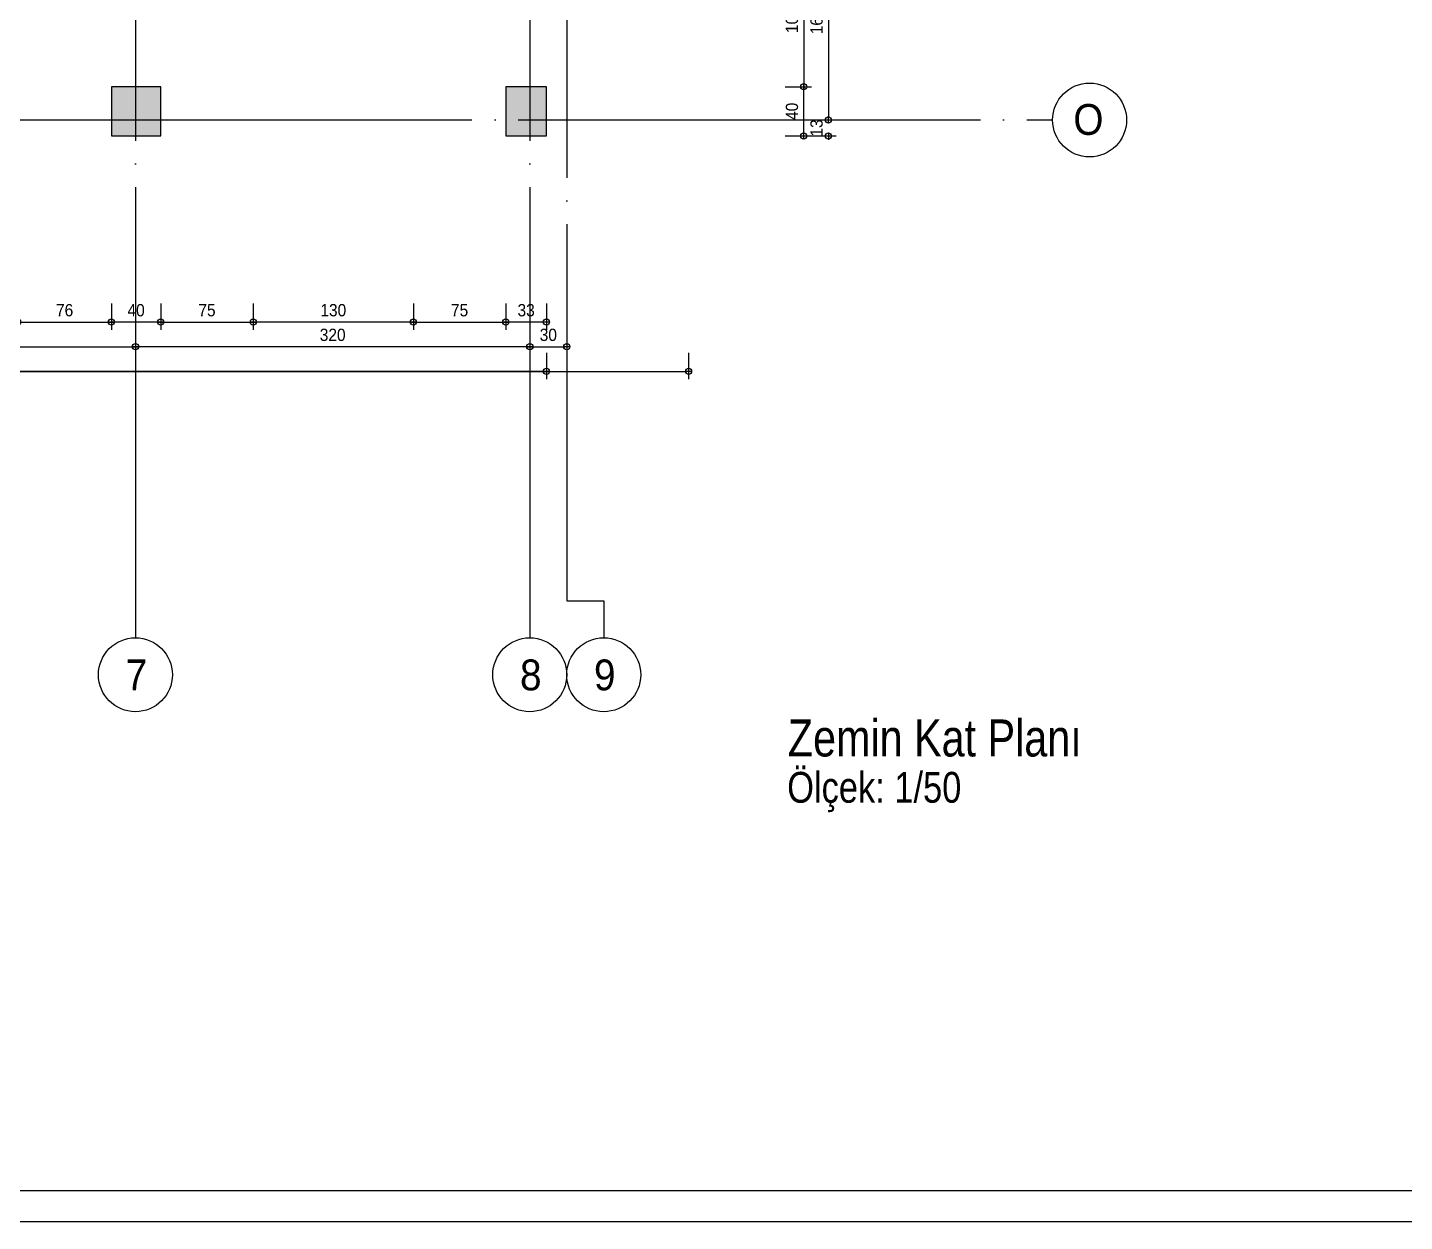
# Model space of a CAD drawing. Extents: x 460786 to 545292, y 30998 to 41694.
# Drawn here: x 467702 to 468819, y 37194 to 38162 of the extents above; entities that cross this region are included whole.
import ezdxf
from ezdxf.enums import TextEntityAlignment as Align

# ---------------------------------------------------------------- set-up
doc = ezdxf.new("R2010")
doc.units = 0
doc.header["$LTSCALE"] = 50
doc.header["$MEASUREMENT"] = 0
doc.header["$PDMODE"] = 35
doc.linetypes.add('DASHDOT', pattern=[5.5, 5, -0.25, 0, -0.25])
doc.layers.get('0').update_dxf_attribs({"linetype": 'CONTINUOUS'})
doc.layers.get('Defpoints').update_dxf_attribs({"linetype": 'CONTINUOUS'})
for name, color, linetype in [('A-Aks Balonu', 2, 'CONTINUOUS'), ('A-Aks Dikey', 12, 'DASHDOT'), ('A-Aks Yatay', 12, 'DASHDOT'), ('A-Betonarme', 6, 'CONTINUOUS'), ('A-Lejant', 23, 'CONTINUOUS'), ('A-Olcu DIS Dikey', 8, 'CONTINUOUS'), ('A-Olcu DIS Yatay', 8, 'CONTINUOUS'), ('A-Tarama 1', 9, 'CONTINUOUS'), ('A-Yazı 3', 6, 'CONTINUOUS')]:
    doc.layers.add(name, color=color, linetype=linetype)
doc.styles.add('blkan', font='arial.ttf', dxfattribs={"width": 0.9, "height": 12.5})
doc.styles.get("Standard").update_dxf_attribs({"font": 'arial.ttf', "width": 0.9})
doc.dimstyles.new('EXIT', dxfattribs={"dimscale": 50, "dimtxt": 0.23, "dimasz": 0.03, "dimexe": 0.125, "dimexo": 0.5, "dimgap": 0.09, "dimtad": 1, "dimzin": 1, "dimdsep": 46, "dimtxsty": 'Standard', "dimblk": 'TICK', "dimcen": 0.2, "dimadec": 0, "dimazin": 0, "dimtfac": 1, "dimtix": 1, "dimtofl": 0, "dimtmove": 2, "dimatfit": 3, "dimldrblk": 'TICK', "dimfxl": 1, "dimtolj": 1, "dimtzin": 1, "dimarcsym": 0})

# ---------------------------------------------------------------- blocks, each defined once
blk = doc.blocks.new('aks')
blk.add_circle((-0.8, 38.6), 60)
at = {"width": 0.9}
blk.add_attdef('AKSNO', text='', height=50, dxfattribs=at).set_placement((-0.8, 38.6), align=Align.MIDDLE_CENTER)
blk = doc.blocks.new('TICK', base_point=(53.7, 38.06))
blk.add_line((55.37, 38.06), (52.04, 38.06))
blk.add_circle((53.7, 38.06), 1.67)
blk = doc.blocks.new('*D157')
at = {"layer": 'A-Olcu DIS Yatay', "color": 0, "lineweight": -2, "transparency": 16777216}
for p, q in [((467469.7, 37918.5), (467469.7, 37897.3)), ((467789.7, 37918.5), (467789.7, 37897.3)), ((467471.2, 37903.5), (467788.2, 37903.5))]:
    blk.add_line(p, q, dxfattribs=at)
at = {"layer": 'Defpoints', "color": 0, "transparency": 16777216}
for p in [(467469.7, 37943.5), (467789.7, 37943.5), (467789.7, 37903.5)]:
    blk.add_point(p, dxfattribs=at)
at = {"layer": 'A-Olcu DIS Yatay', "color": 0, "lineweight": -2, "transparency": 16777216, "xscale": 1.5, "yscale": 1.5, "zscale": 1.5, "rotation": 180}
blk.add_blockref('TICK', (467469.7, 37903.5), dxfattribs=at)
at = {"layer": 'A-Olcu DIS Yatay', "color": 0, "lineweight": -2, "transparency": 16777216, "xscale": 1.5, "yscale": 1.5, "zscale": 1.5}
blk.add_blockref('TICK', (467789.7, 37903.5), dxfattribs=at)
at = {"layer": 'A-Olcu DIS Yatay', "color": 0, "transparency": 16777216, "insert": (467629.7, 37913.1), "char_height": 10, "attachment_point": 5}
blk.add_mtext('\\A1;320', dxfattribs=at)
blk = doc.blocks.new('*D158')
at = {"layer": 'A-Olcu DIS Yatay', "color": 0, "lineweight": -2, "transparency": 16777216}
for p, q in [((467789.7, 37918.5), (467789.7, 37897.3)), ((468109.7, 37918.5), (468109.7, 37897.3)), ((468108.2, 37903.5), (467791.2, 37903.5))]:
    blk.add_line(p, q, dxfattribs=at)
at = {"layer": 'Defpoints', "color": 0, "transparency": 16777216}
for p in [(467789.7, 37943.5), (468109.7, 37943.5), (467789.7, 37903.5)]:
    blk.add_point(p, dxfattribs=at)
at = {"layer": 'A-Olcu DIS Yatay', "color": 0, "lineweight": -2, "transparency": 16777216, "xscale": 1.5, "yscale": 1.5, "zscale": 1.5}
for p, rotation in [((467789.7, 37903.5), 179.9999999999987), ((468109.7, 37903.5), 359.9999999999987)]:
    blk.add_blockref('TICK', p, dxfattribs=dict(at, rotation=rotation))
at = {"layer": 'A-Olcu DIS Yatay', "color": 0, "transparency": 16777216, "insert": (467949.7, 37913.1), "char_height": 10, "attachment_point": 5}
blk.add_mtext('\\A1;320', dxfattribs=at)
blk = doc.blocks.new('*D159')
at = {"layer": 'A-Olcu DIS Yatay', "color": 0, "lineweight": -2, "transparency": 16777216}
for p, q in [((468109.7, 37918.5), (468109.7, 37897.3)), ((468139.7, 37918.5), (468139.7, 37897.3)), ((468111.2, 37903.5), (468138.2, 37903.5))]:
    blk.add_line(p, q, dxfattribs=at)
at = {"layer": 'Defpoints', "color": 0, "transparency": 16777216}
for p in [(468109.7, 37943.5), (468139.7, 37943.5), (468139.7, 37903.5)]:
    blk.add_point(p, dxfattribs=at)
at = {"layer": 'A-Olcu DIS Yatay', "color": 0, "lineweight": -2, "transparency": 16777216, "xscale": 1.5, "yscale": 1.5, "zscale": 1.5, "rotation": 180}
blk.add_blockref('TICK', (468109.7, 37903.5), dxfattribs=at)
at = {"layer": 'A-Olcu DIS Yatay', "color": 0, "lineweight": -2, "transparency": 16777216, "xscale": 1.5, "yscale": 1.5, "zscale": 1.5}
blk.add_blockref('TICK', (468139.7, 37903.5), dxfattribs=at)
at = {"layer": 'A-Olcu DIS Yatay', "color": 0, "transparency": 16777216, "insert": (468124.7, 37913.1), "char_height": 10, "attachment_point": 5}
blk.add_mtext('\\A1;30', dxfattribs=at)
blk = doc.blocks.new('*D162')
at = {"layer": 'A-Olcu DIS Yatay', "color": 0, "lineweight": -2, "transparency": 16777216}
for p, q in [((465920.2, 37898.5), (465920.2, 37877.3)), ((468123.2, 37898.5), (468123.2, 37877.3)), ((468121.7, 37883.5), (465921.7, 37883.5))]:
    blk.add_line(p, q, dxfattribs=at)
at = {"layer": 'Defpoints', "color": 0, "transparency": 16777216}
for p in [(465920.2, 37923.5), (468123.2, 37923.5), (465920.2, 37883.5)]:
    blk.add_point(p, dxfattribs=at)
at = {"layer": 'A-Olcu DIS Yatay', "color": 0, "lineweight": -2, "transparency": 16777216, "xscale": 1.5, "yscale": 1.5, "zscale": 1.5}
for p, rotation in [((465920.2, 37883.5), 179.9999999999987), ((468123.2, 37883.5), 359.9999999999987)]:
    blk.add_blockref('TICK', p, dxfattribs=dict(at, rotation=rotation))
at = {"layer": 'A-Olcu DIS Yatay', "color": 0, "transparency": 16777216, "insert": (467021.7, 37893.1), "char_height": 10, "attachment_point": 5}
blk.add_mtext('\\A1;{\\fArial TUR|b0|i0|c162|p34;2202}', dxfattribs=at)
blk = doc.blocks.new('*D173')
at = {"layer": 'A-Olcu DIS Yatay', "color": 0, "lineweight": -2, "transparency": 16777216}
for p, q in [((467694.2, 37938.5), (467694.2, 37917.3)), ((467770.2, 37938.5), (467770.2, 37917.3)), ((467695.7, 37923.5), (467768.7, 37923.5))]:
    blk.add_line(p, q, dxfattribs=at)
at = {"layer": 'Defpoints', "color": 0, "transparency": 16777216}
for p in [(467694.2, 37963.5), (467770.2, 37963.5), (467770.2, 37923.5)]:
    blk.add_point(p, dxfattribs=at)
at = {"layer": 'A-Olcu DIS Yatay', "color": 0, "lineweight": -2, "transparency": 16777216, "xscale": 1.5, "yscale": 1.5, "zscale": 1.5, "rotation": 180}
blk.add_blockref('TICK', (467694.2, 37923.5), dxfattribs=at)
at = {"layer": 'A-Olcu DIS Yatay', "color": 0, "lineweight": -2, "transparency": 16777216, "xscale": 1.5, "yscale": 1.5, "zscale": 1.5}
blk.add_blockref('TICK', (467770.2, 37923.5), dxfattribs=at)
at = {"layer": 'A-Olcu DIS Yatay', "color": 0, "transparency": 16777216, "insert": (467732.2, 37933.1), "char_height": 10, "attachment_point": 5}
blk.add_mtext('\\A1;76', dxfattribs=at)
blk = doc.blocks.new('*D174')
at = {"layer": 'A-Olcu DIS Yatay', "color": 0, "lineweight": -2, "transparency": 16777216}
for p, q in [((467770.2, 37938.5), (467770.2, 37917.3)), ((467810.2, 37938.5), (467810.2, 37917.3)), ((467808.7, 37923.5), (467771.7, 37923.5))]:
    blk.add_line(p, q, dxfattribs=at)
at = {"layer": 'Defpoints', "color": 0, "transparency": 16777216}
for p in [(467770.2, 37963.5), (467810.2, 37963.5), (467770.2, 37923.5)]:
    blk.add_point(p, dxfattribs=at)
at = {"layer": 'A-Olcu DIS Yatay', "color": 0, "lineweight": -2, "transparency": 16777216, "xscale": 1.5, "yscale": 1.5, "zscale": 1.5}
for p, rotation in [((467770.2, 37923.5), 179.9999999998749), ((467810.2, 37923.5), 359.9999999998749)]:
    blk.add_blockref('TICK', p, dxfattribs=dict(at, rotation=rotation))
at = {"layer": 'A-Olcu DIS Yatay', "color": 0, "transparency": 16777216, "insert": (467790.2, 37933.1), "char_height": 10, "attachment_point": 5}
blk.add_mtext('\\A1;40', dxfattribs=at)
blk = doc.blocks.new('*D175')
at = {"layer": 'A-Olcu DIS Yatay', "color": 0, "lineweight": -2, "transparency": 16777216}
for p, q in [((467810.2, 37938.5), (467810.2, 37917.3)), ((467885.2, 37938.5), (467885.2, 37917.3)), ((467811.7, 37923.5), (467883.7, 37923.5))]:
    blk.add_line(p, q, dxfattribs=at)
at = {"layer": 'Defpoints', "color": 0, "transparency": 16777216}
for p in [(467810.2, 37963.5), (467885.2, 37963.5), (467885.2, 37923.5)]:
    blk.add_point(p, dxfattribs=at)
at = {"layer": 'A-Olcu DIS Yatay', "color": 0, "lineweight": -2, "transparency": 16777216, "xscale": 1.5, "yscale": 1.5, "zscale": 1.5, "rotation": 180}
blk.add_blockref('TICK', (467810.2, 37923.5), dxfattribs=at)
at = {"layer": 'A-Olcu DIS Yatay', "color": 0, "lineweight": -2, "transparency": 16777216, "xscale": 1.5, "yscale": 1.5, "zscale": 1.5}
blk.add_blockref('TICK', (467885.2, 37923.5), dxfattribs=at)
at = {"layer": 'A-Olcu DIS Yatay', "color": 0, "transparency": 16777216, "insert": (467847.7, 37933.1), "char_height": 10, "attachment_point": 5}
blk.add_mtext('\\A1;75', dxfattribs=at)
blk = doc.blocks.new('*D176')
at = {"layer": 'A-Olcu DIS Yatay', "color": 0, "lineweight": -2, "transparency": 16777216}
for p, q in [((467885.2, 37938.5), (467885.2, 37917.3)), ((468015.2, 37938.5), (468015.2, 37917.3)), ((468013.7, 37923.5), (467886.7, 37923.5))]:
    blk.add_line(p, q, dxfattribs=at)
at = {"layer": 'Defpoints', "color": 0, "transparency": 16777216}
for p in [(467885.2, 37963.5), (468015.2, 37963.5), (467885.2, 37923.5)]:
    blk.add_point(p, dxfattribs=at)
at = {"layer": 'A-Olcu DIS Yatay', "color": 0, "lineweight": -2, "transparency": 16777216, "xscale": 1.5, "yscale": 1.5, "zscale": 1.5}
for p, rotation in [((467885.2, 37923.5), 179.9999999999519), ((468015.2, 37923.5), 359.9999999999519)]:
    blk.add_blockref('TICK', p, dxfattribs=dict(at, rotation=rotation))
at = {"layer": 'A-Olcu DIS Yatay', "color": 0, "transparency": 16777216, "insert": (467950.2, 37933.1), "char_height": 10, "attachment_point": 5}
blk.add_mtext('\\A1;130', dxfattribs=at)
blk = doc.blocks.new('*D177')
at = {"layer": 'A-Olcu DIS Yatay', "color": 0, "lineweight": -2, "transparency": 16777216}
for p, q in [((468015.2, 37938.5), (468015.2, 37917.3)), ((468090.2, 37938.5), (468090.2, 37917.3)), ((468016.7, 37923.5), (468088.7, 37923.5))]:
    blk.add_line(p, q, dxfattribs=at)
at = {"layer": 'Defpoints', "color": 0, "transparency": 16777216}
for p in [(468015.2, 37963.5), (468090.2, 37963.5), (468090.2, 37923.5)]:
    blk.add_point(p, dxfattribs=at)
at = {"layer": 'A-Olcu DIS Yatay', "color": 0, "lineweight": -2, "transparency": 16777216, "xscale": 1.5, "yscale": 1.5, "zscale": 1.5, "rotation": 180}
blk.add_blockref('TICK', (468015.2, 37923.5), dxfattribs=at)
at = {"layer": 'A-Olcu DIS Yatay', "color": 0, "lineweight": -2, "transparency": 16777216, "xscale": 1.5, "yscale": 1.5, "zscale": 1.5}
blk.add_blockref('TICK', (468090.2, 37923.5), dxfattribs=at)
at = {"layer": 'A-Olcu DIS Yatay', "color": 0, "transparency": 16777216, "insert": (468052.7, 37933.1), "char_height": 10, "attachment_point": 5}
blk.add_mtext('\\A1;75', dxfattribs=at)
blk = doc.blocks.new('*D178')
at = {"layer": 'A-Olcu DIS Yatay', "color": 0, "lineweight": -2, "transparency": 16777216}
for p, q in [((468090.2, 37938.5), (468090.2, 37917.3)), ((468123.2, 37938.5), (468123.2, 37917.3)), ((468121.7, 37923.5), (468091.7, 37923.5))]:
    blk.add_line(p, q, dxfattribs=at)
at = {"layer": 'Defpoints', "color": 0, "transparency": 16777216}
for p in [(468090.2, 37963.5), (468123.2, 37963.5), (468090.2, 37923.5)]:
    blk.add_point(p, dxfattribs=at)
at = {"layer": 'A-Olcu DIS Yatay', "color": 0, "lineweight": -2, "transparency": 16777216, "xscale": 1.5, "yscale": 1.5, "zscale": 1.5}
for p, rotation in [((468090.2, 37923.5), 179.9999999997347), ((468123.2, 37923.5), 359.9999999997347)]:
    blk.add_blockref('TICK', p, dxfattribs=dict(at, rotation=rotation))
at = {"layer": 'A-Olcu DIS Yatay', "color": 0, "transparency": 16777216, "insert": (468106.7, 37933.1), "char_height": 10, "attachment_point": 5}
blk.add_mtext('\\A1;33', dxfattribs=at)
blk = doc.blocks.new('*D182')
at = {"layer": 'A-Olcu DIS Dikey', "color": 0, "lineweight": -2, "transparency": 16777216}
for p, q in [((468352, 38089), (468352, 38090.5)), ((468337, 38087.5), (468358.3, 38087.5)), ((468337, 38074.5), (468358.3, 38074.5)), ((468352, 38073), (468352, 38071.5))]:
    blk.add_line(p, q, dxfattribs=at)
at = {"layer": 'Defpoints', "color": 0, "transparency": 16777216}
for p in [(468312, 38087.5), (468352, 38087.5), (468312, 38074.5)]:
    blk.add_point(p, dxfattribs=at)
at = {"layer": 'A-Olcu DIS Dikey', "color": 0, "lineweight": -2, "transparency": 16777216, "xscale": 1.5, "yscale": 1.5, "zscale": 1.5}
for p, rotation in [((468352, 38087.5), 270), ((468352, 38074.5), 90)]:
    blk.add_blockref('TICK', p, dxfattribs=dict(at, rotation=rotation))
at = {"layer": 'A-Olcu DIS Dikey', "color": 0, "transparency": 16777216, "insert": (468342.4, 38081), "char_height": 10, "attachment_point": 5, "rotation": 90}
blk.add_mtext('\\A1;13', dxfattribs=at)
blk = doc.blocks.new('*D183')
at = {"layer": 'A-Olcu DIS Dikey', "color": 0, "lineweight": -2, "transparency": 16777216}
for p, q in [((468337, 38247.5), (468358.3, 38247.5)), ((468352, 38246), (468352, 38089)), ((468337, 38087.5), (468358.3, 38087.5))]:
    blk.add_line(p, q, dxfattribs=at)
at = {"layer": 'Defpoints', "color": 0, "transparency": 16777216}
for p in [(468312, 38247.5), (468312, 38087.5), (468352, 38087.5)]:
    blk.add_point(p, dxfattribs=at)
at = {"layer": 'A-Olcu DIS Dikey', "color": 0, "lineweight": -2, "transparency": 16777216, "xscale": 1.5, "yscale": 1.5, "zscale": 1.5}
for p, rotation in [((468352, 38247.5), 90), ((468352, 38087.5), 270)]:
    blk.add_blockref('TICK', p, dxfattribs=dict(at, rotation=rotation))
at = {"layer": 'A-Olcu DIS Dikey', "color": 0, "transparency": 16777216, "insert": (468342.4, 38167.5), "char_height": 10, "attachment_point": 5, "rotation": 90}
blk.add_mtext('\\A1;160', dxfattribs=at)
blk = doc.blocks.new('*D202')
at = {"layer": 'A-Olcu DIS Dikey', "color": 0, "lineweight": -2, "transparency": 16777216}
for p, q in [((468317, 38222.5), (468338.3, 38222.5)), ((468332, 38221), (468332, 38116)), ((468317, 38114.5), (468338.3, 38114.5))]:
    blk.add_line(p, q, dxfattribs=at)
at = {"layer": 'Defpoints', "color": 0, "transparency": 16777216}
for p in [(468292, 38222.5), (468292, 38114.5), (468332, 38114.5)]:
    blk.add_point(p, dxfattribs=at)
at = {"layer": 'A-Olcu DIS Dikey', "color": 0, "lineweight": -2, "transparency": 16777216, "xscale": 1.5, "yscale": 1.5, "zscale": 1.5}
for p, rotation in [((468332, 38222.5), 90), ((468332, 38114.5), 270)]:
    blk.add_blockref('TICK', p, dxfattribs=dict(at, rotation=rotation))
at = {"layer": 'A-Olcu DIS Dikey', "color": 0, "transparency": 16777216, "insert": (468322.4, 38168.5), "char_height": 10, "attachment_point": 5, "rotation": 90}
blk.add_mtext('\\A1;108', dxfattribs=at)
blk = doc.blocks.new('*D203')
at = {"layer": 'A-Olcu DIS Dikey', "color": 0, "lineweight": -2, "transparency": 16777216}
for p, q in [((468317, 38114.5), (468338.3, 38114.5)), ((468332, 38076), (468332, 38113)), ((468317, 38074.5), (468338.3, 38074.5))]:
    blk.add_line(p, q, dxfattribs=at)
at = {"layer": 'Defpoints', "color": 0, "transparency": 16777216}
for p in [(468292, 38114.5), (468332, 38114.5), (468292, 38074.5)]:
    blk.add_point(p, dxfattribs=at)
at = {"layer": 'A-Olcu DIS Dikey', "color": 0, "lineweight": -2, "transparency": 16777216, "xscale": 1.5, "yscale": 1.5, "zscale": 1.5}
for p, rotation in [((468332, 38114.5), 90), ((468332, 38074.5), 270)]:
    blk.add_blockref('TICK', p, dxfattribs=dict(at, rotation=rotation))
at = {"layer": 'A-Olcu DIS Dikey', "color": 0, "transparency": 16777216, "insert": (468322.4, 38094.5), "char_height": 10, "attachment_point": 5, "rotation": 90}
blk.add_mtext('\\A1;40', dxfattribs=at)
blk = doc.blocks.new('*D211')
at = {"layer": 'A-Olcu DIS Yatay', "color": 0, "lineweight": -2, "transparency": 16777216}
for p, q in [((466035.5, 37898.5), (466035.5, 37877.3)), ((468238.5, 37898.5), (468238.5, 37877.3)), ((466037, 37883.5), (468237, 37883.5))]:
    blk.add_line(p, q, dxfattribs=at)
at = {"layer": 'Defpoints', "color": 0, "transparency": 16777216}
for p in [(466035.5, 37923.5), (468238.5, 37923.5), (468238.5, 37883.5)]:
    blk.add_point(p, dxfattribs=at)
at = {"layer": 'A-Olcu DIS Yatay', "color": 0, "lineweight": -2, "transparency": 16777216, "xscale": 1.5, "yscale": 1.5, "zscale": 1.5, "rotation": 180}
blk.add_blockref('TICK', (466035.5, 37883.5), dxfattribs=at)
at = {"layer": 'A-Olcu DIS Yatay', "color": 0, "lineweight": -2, "transparency": 16777216, "xscale": 1.5, "yscale": 1.5, "zscale": 1.5}
blk.add_blockref('TICK', (468238.5, 37883.5), dxfattribs=at)
at = {"layer": 'A-Olcu DIS Yatay', "color": 0, "transparency": 16777216, "insert": (467137, 37893.1), "char_height": 10, "attachment_point": 5}
blk.add_mtext('\\A1;{\\fArial TUR|b0|i0|c162|p34;2202}', dxfattribs=at)

msp = doc.modelspace()

# ---------------------------------------------------------------- hatches: boundary and pattern name
at = {"layer": 'A-Tarama 1'}
h = msp.add_hatch(dxfattribs=at)
h.set_pattern_fill('ANSI33', color=256, scale=30, angle=180, style=0)
h.set_pattern_definition([(225, (696.577, 0), (5.30330086, -5.30330086), []), (225, (691.274, 6e-16), (5.30330086, -5.30330086), [3.75, -1.875])])
h.paths.add_polyline_path([(465995.17, 40179.5), (465920.17, 40179.5), (465920.17, 40154.5), (465995.17, 40154.5)])
h.paths.add_polyline_path([(465945.17, 40474.5), (466070.17, 40474.5), (466070.17, 40499.5), (465920.17, 40499.5), (465920.17, 40392.5), (465945.17, 40392.5)])
h.paths.add_polyline_path([(466430.17, 40499.5), (466333.17, 40499.5), (466333.17, 40474.5), (466430.17, 40474.5)])
h.paths.add_polyline_path([(466685.17, 40499.5), (466660.17, 40499.5), (466660.17, 40371.5), (466685.17, 40371.5)])
h.paths.add_polyline_path([(466430.17, 39860), (466333.17, 39860), (466333.17, 39835), (466430.17, 39835)])
h.paths.add_polyline_path([(466070.17, 39860), (465970.17, 39860), (465970.17, 39835), (466070.17, 39835)])
h.paths.add_polyline_path([(466070.17, 39220), (465970.17, 39220), (465970.17, 39195), (466070.17, 39195)])
h.paths.add_polyline_path([(466430.17, 39220), (466333.17, 39220), (466333.17, 39195), (466430.17, 39195)])
h.paths.add_polyline_path([(465995.17, 38899.5), (465920.17, 38899.5), (465920.17, 38874.5), (465945.17, 38874.5), (465995.17, 38874.5)])
h.paths.add_polyline_path([(466070.17, 38579.5), (465945.17, 38579.5), (465945.17, 38654.5), (465920.17, 38654.5), (465920.17, 38554.5), (466070.17, 38554.5)])
h.paths.add_polyline_path([(466523.17, 38579.5), (466333.17, 38579.5), (466333.17, 38554.5), (466523.17, 38554.5)])
h.paths.add_polyline_path([(466843.17, 38099.5), (466498.17, 38099.5), (466498.17, 38074.5), (466843.17, 38074.5)])
h.paths.add_polyline_path([(466523.17, 38322.5), (466498.17, 38322.5), (466498.17, 38222.5), (466523.17, 38222.5)])
h.paths.add_polyline_path([(466925.17, 38247.5), (466843.17, 38247.5), (466843.17, 38322.5), (466818.17, 38322.5), (466818.17, 38222.5), (466925.17, 38222.5)])
h.paths.add_polyline_path([(466843.17, 38682.5), (466818.17, 38682.5), (466818.17, 38554.5), (466843.17, 38554.5)])
h.paths.add_polyline_path([(467170.17, 38114.5), (467130.17, 38114.5), (467130.17, 38074.5), (467170.17, 38074.5)])
h.paths.add_polyline_path([(467490.17, 38114.5), (467450.17, 38114.5), (467450.17, 38074.5), (467490.17, 38074.5)])
h.paths.add_polyline_path([(467482.17, 38322.5), (467457.17, 38322.5), (467457.17, 38222.5), (467482.17, 38222.5)])
h.paths.add_polyline_path([(467482.17, 38682.5), (467457.17, 38682.5), (467457.17, 38554.5), (467482.17, 38554.5)])
h.paths.add_polyline_path([(468123.17, 38682.5), (468098.17, 38682.5), (468098.17, 38554.5), (468123.17, 38554.5)])
h.paths.add_polyline_path([(468123.17, 38322.5), (468098.17, 38322.5), (468098.17, 38222.5), (468123.17, 38222.5)])
h.paths.add_polyline_path([(468123.17, 38114.5), (468090.17, 38114.5), (468090.17, 38074.5), (468123.17, 38074.5)])
h.paths.add_polyline_path([(467810.17, 38114.5), (467770.17, 38114.5), (467770.17, 38074.5), (467810.17, 38074.5)])
h.paths.add_polyline_path([(468166.17, 38746.5), (468133.17, 38746.5), (468133.17, 38706.5), (468166.17, 38706.5)])
h.paths.add_polyline_path([(468166.17, 39066.5), (468133.17, 39066.5), (468133.17, 39026.5), (468166.17, 39026.5)])
h.paths.add_polyline_path([(468123.17, 39066.5), (468098.17, 39066.5), (467933.17, 39066.5), (467933.17, 39041.5), (468083.17, 39041.5), (468083.17, 39026.5), (468123.17, 39026.5)])
h.paths.add_polyline_path([(467163.17, 39066.5), (466818.17, 39066.5), (466818.17, 39041.5), (467163.17, 39041.5)])
h.paths.add_polyline_path([(467491.17, 39081.5), (467451.17, 39081.5), (467451.17, 39041.5), (467491.17, 39041.5)])
h.paths.add_polyline_path([(467491.17, 39406.5), (467451.17, 39406.5), (467451.17, 39366.5), (467491.17, 39366.5)])
h.paths.add_polyline_path([(467178.17, 39406.5), (467138.17, 39406.5), (467138.17, 39366.5), (467178.17, 39366.5)])
h.paths.add_polyline_path([(466843.17, 39406.5), (466803.17, 39406.5), (466803.17, 39366.5), (466843.17, 39366.5)])
h.paths.add_polyline_path([(466843.17, 39686.5), (466803.17, 39686.5), (466803.17, 39646.5), (466843.17, 39646.5)])
h.paths.add_polyline_path([(466843.17, 39862.5), (466843.17, 40011.5), (466818.17, 40011.5), (466818.17, 39832.5), (466843.17, 39832.5)])
h.paths.add_polyline_path([(467163.17, 40011.5), (467138.17, 40011.5), (467138.17, 39832.5), (467163.17, 39832.5)])
h.paths.add_polyline_path([(467178.17, 39686.5), (467138.17, 39686.5), (467138.17, 39646.5), (467178.17, 39646.5)])
h.paths.add_polyline_path([(467491.17, 39686.5), (467451.17, 39686.5), (467451.17, 39646.5), (467491.17, 39646.5)])
h.paths.add_polyline_path([(467491.17, 40011.5), (467451.17, 40011.5), (467451.17, 39971.5), (467491.17, 39971.5)])
h.paths.add_polyline_path([(468123.17, 40026.5), (468083.17, 40026.5), (468083.17, 40011.5), (467933.17, 40011.5), (467933.17, 39986.5), (468123.17, 39986.5)])
h.paths.add_polyline_path([(468123.17, 39706.5), (468083.17, 39706.5), (468083.17, 39666.5), (468123.17, 39666.5)])
h.paths.add_polyline_path([(468166.17, 39706.5), (468133.17, 39706.5), (468133.17, 39666.5), (468166.17, 39666.5)])
h.paths.add_polyline_path([(468166.17, 40026.5), (468133.17, 40026.5), (468133.17, 39986.5), (468166.17, 39986.5)])
h.paths.add_polyline_path([(468123.17, 39386.5), (468083.17, 39386.5), (468083.17, 39346.5), (468123.17, 39346.5)])
h.paths.add_polyline_path([(468123.17, 40507.5), (468098.17, 40507.5), (468098.17, 40371.5), (468123.17, 40371.5)])
h.paths.add_polyline_path([(468123.17, 40831.5), (468015.17, 40831.5), (468015.17, 40806.5), (468098.17, 40806.5), (468098.17, 40727.5), (468123.17, 40727.5)])
h.paths.add_polyline_path([(468123.17, 40978.5), (468091.17, 40978.5), (468091.17, 40938.5), (468123.17, 40938.5)])
h.paths.add_polyline_path([(468165.17, 40978.5), (468133.17, 40978.5), (468133.17, 40938.5), (468165.17, 40938.5)])
h.paths.add_polyline_path([(467811.17, 40978.5), (467771.17, 40978.5), (467771.17, 40938.5), (467811.17, 40938.5)])
h.paths.add_polyline_path([(467491.17, 40978.5), (467451.17, 40978.5), (467451.17, 40938.5), (467491.17, 40938.5)])
h.paths.add_polyline_path([(467483.17, 40831.5), (467458.17, 40831.5), (467458.17, 40727.5), (467483.17, 40727.5)])
h.paths.add_polyline_path([(467483.17, 40495.5), (467458.17, 40495.5), (467458.17, 40384.5), (467458.17, 40371.5), (467483.17, 40371.5)])
h.paths.add_polyline_path([(466843.17, 40507.5), (466818.17, 40507.5), (466818.17, 40371.5), (466843.17, 40371.5)])
h.paths.add_polyline_path([(466926.17, 40831.5), (466818.17, 40831.5), (466818.17, 40727.5), (466843.17, 40727.5), (466843.17, 40806.5), (466926.17, 40806.5)])
h.paths.add_polyline_path([(466851.17, 40978.5), (466818.17, 40978.5), (466818.17, 40938.5), (466851.17, 40938.5)])
h.paths.add_polyline_path([(467171.17, 40978.5), (467131.17, 40978.5), (467131.17, 40938.5), (467171.17, 40938.5)])

# ---------------------------------------------------------------- linework, layer by layer
at = {"layer": 'A-Aks Dikey', "ltscale": 1.5}
for p, q in [((467789.67, 41333.83), (467789.67, 37667.36)), ((468109.67, 41333.83), (468109.67, 37667.36)), ((468139.67, 41303.83), (468139.67, 37697.36)), ((468139.67, 37697.36), (468169.67, 37697.36)), ((468169.67, 37697.36), (468169.67, 37667.36))]:
    msp.add_line(p, q, dxfattribs=at)
at = {"layer": 'A-Aks Yatay', "ltscale": 1.5}
msp.add_line((465624.75, 38087.5), (468533.89, 38087.5), dxfattribs=at)
at = {"layer": 'A-Betonarme'}
for points in [[(467770.17, 38074.5), (467810.17, 38074.5), (467810.17, 38114.5), (467770.17, 38114.5)], [(468090.17, 38074.5), (468123.17, 38074.5), (468123.17, 38114.5), (468090.17, 38114.5)]]:
    msp.add_lwpolyline(points, close=True, dxfattribs=at)
at = {"layer": 'A-Lejant'}
msp.add_lwpolyline([(460786.15, 41693.81), (460786.15, 37193.81), (545291.84, 37193.81), (545291.84, 41693.81), (460786.15, 41693.81)], dxfattribs=at)
msp.add_lwpolyline([(460811.15, 41668.81), (460811.15, 37218.81), (545266.84, 37218.81), (545266.84, 41668.81)], close=True, dxfattribs=at)

# ---------------------------------------------------------------- block references
at = {"layer": 'A-Aks Balonu'}
ref = msp.add_blockref('aks', (468564.3, 38068.18), dxfattribs=dict(at, xscale=0.5, yscale=0.5, zscale=0.5))
ref.add_attrib('AKSNO', 'O', dxfattribs={"layer": '0', "height": 25, "width": 0.9}).set_placement((468562.98, 38087.93), align=Align.MIDDLE_CENTER)
ref = msp.add_blockref('aks', (467789.25, 37656.68), dxfattribs=dict(at, xscale=0.5, yscale=0.5, zscale=0.5, rotation=180))
ref.add_attrib('AKSNO', '7', dxfattribs={"layer": '0', "height": 25, "width": 0.9}).set_placement((467790.47, 37637.26), align=Align.MIDDLE_CENTER)
ref = msp.add_blockref('aks', (468109.25, 37656.68), dxfattribs=dict(at, xscale=0.5, yscale=0.5, zscale=0.5, rotation=180))
ref.add_attrib('AKSNO', '8', dxfattribs={"layer": '0', "height": 25, "width": 0.9}).set_placement((468110.47, 37637.26), align=Align.MIDDLE_CENTER)
ref = msp.add_blockref('aks', (468169.25, 37656.68), dxfattribs=dict(at, xscale=0.5, yscale=0.5, zscale=0.5, rotation=180))
ref.add_attrib('AKSNO', '9', dxfattribs={"layer": '0', "height": 25, "width": 0.9}).set_placement((468170.47, 37637.26), align=Align.MIDDLE_CENTER)

# ---------------------------------------------------------------- texts
at = {"layer": 'A-Yazı 3', "style": 'blkan', "width": 0.8}
for s, height, p in [('Zemin Kat Planı', 30, (468319.05, 37571.1)), ('Ölçek: 1/50', 25, (468318.54, 37533.55))]:
    msp.add_text(s, height=height, dxfattribs=at).set_placement(p)

# ---------------------------------------------------------------- dimensions: what is measured, and where the dimension line sits
at = {"layer": 'A-Olcu DIS Dikey'}
for p1, p2, distance, picture, middle in [((468312.03, 38247.5), (468312.03, 38087.5), 40, '*D183', (468342.43, 38167.5)), ((468292.03, 38222.5), (468292.03, 38114.5), 40, '*D202', (468322.43, 38168.5)), ((468292.03, 38074.5), (468292.03, 38114.5), -40, '*D203', (468322.43, 38094.5)), ((468312.03, 38074.5), (468312.03, 38087.5), -40, '*D182', (468342.42, 38081))]:
    dim = msp.add_aligned_dim(p1=p1, p2=p2, distance=distance, dimstyle='EXIT', override={"dimtxt": 0.2, "dimdec": 1, "dimzin": 9, "dimtdec": 1}, dxfattribs=at)
    dim.commit()
    dim.dimension.update_dxf_attribs({"geometry": picture, "text_midpoint": middle})
at = {"layer": 'A-Olcu DIS Yatay'}
for p1, p2, distance, picture, middle in [((467694.17, 37963.51), (467770.17, 37963.51), -40, '*D173', (467732.17, 37933.12)), ((467810.17, 37963.51), (467770.17, 37963.51), 40, '*D174', (467790.17, 37933.12)), ((467810.17, 37963.51), (467885.17, 37963.51), -40, '*D175', (467847.67, 37933.1)), ((468015.17, 37963.51), (467885.17, 37963.51), 40, '*D176', (467950.17, 37933.12)), ((468015.17, 37963.51), (468090.17, 37963.51), -40, '*D177', (468052.67, 37933.1)), ((468123.17, 37963.51), (468090.17, 37963.51), 40, '*D178', (468106.67, 37933.12)), ((467469.67, 37943.51), (467789.67, 37943.51), -40, '*D157', (467629.67, 37913.12)), ((468109.67, 37943.51), (467789.67, 37943.51), 40, '*D158', (467949.67, 37913.12)), ((468109.67, 37943.51), (468139.67, 37943.51), -40, '*D159', (468124.67, 37913.12))]:
    dim = msp.add_aligned_dim(p1=p1, p2=p2, distance=distance, dimstyle='EXIT', override={"dimtxt": 0.2, "dimdec": 1, "dimzin": 9, "dimtdec": 1}, dxfattribs=at)
    dim.commit()
    dim.dimension.update_dxf_attribs({"geometry": picture, "text_midpoint": middle})
for p1, p2, distance, picture, middle in [((468123.17, 37923.51), (465920.17, 37923.51), 40, '*D162', (467021.67, 37893.12)), ((466035.47, 37923.51), (468238.47, 37923.51), -40, '*D211', (467136.97, 37893.12))]:
    dim = msp.add_aligned_dim(p1=p1, p2=p2, distance=distance, text='{\\fArial TUR|b0|i0|c162|p34;2202}', dimstyle='EXIT', override={"dimtxt": 0.2, "dimdec": 1, "dimzin": 9, "dimtdec": 1}, dxfattribs=at)
    dim.commit()
    dim.dimension.update_dxf_attribs({"geometry": picture, "text_midpoint": middle})

doc.saveas('drawing.dxf')
